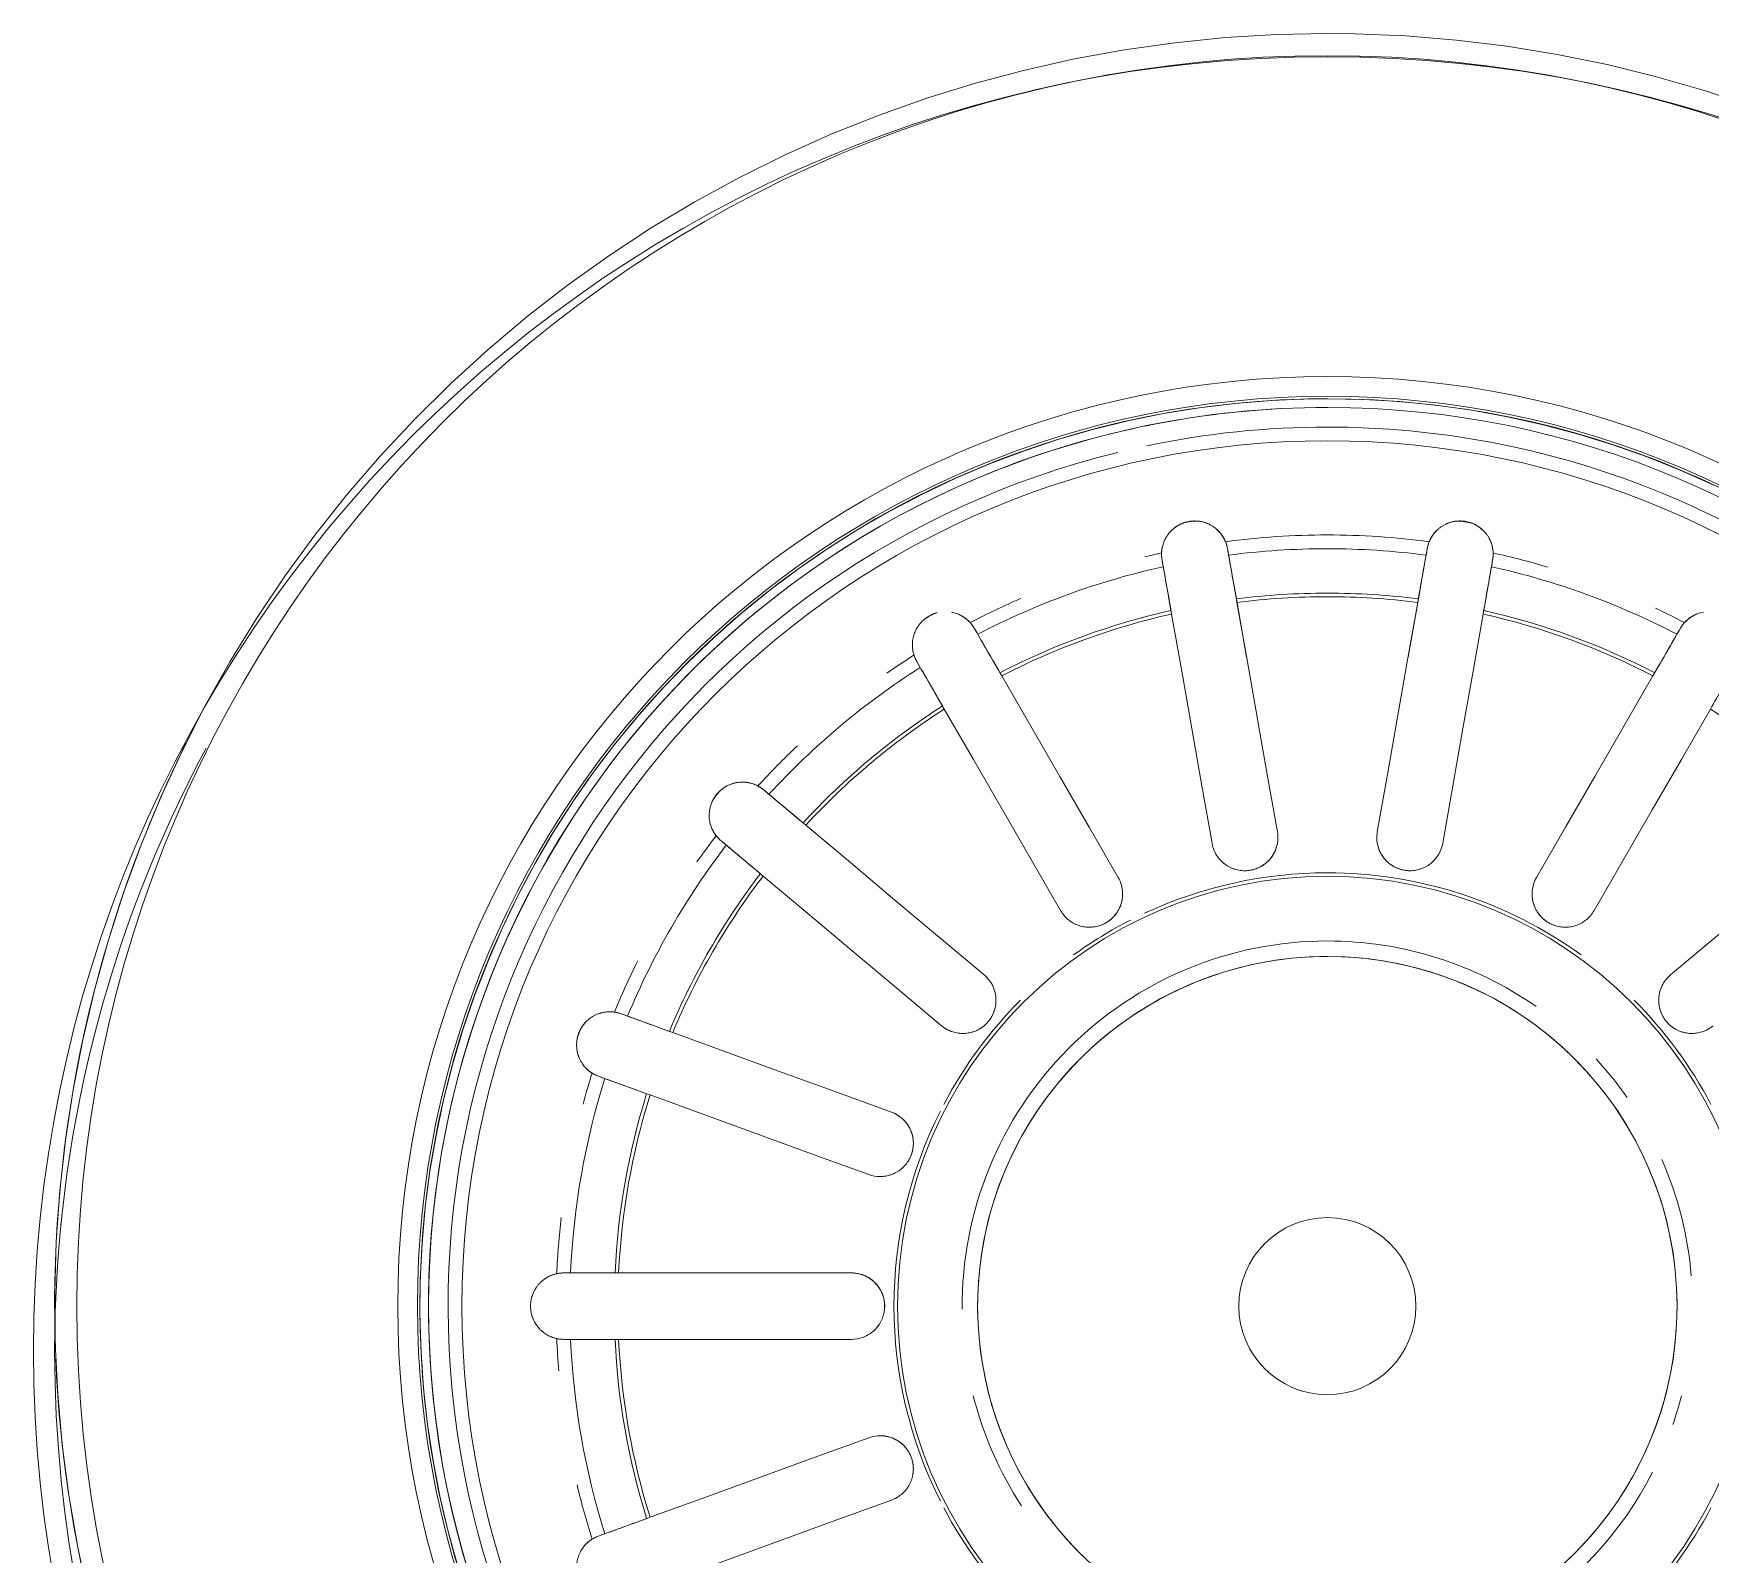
# Model space of a CAD drawing. Header units: millimetres. Extents: x -11245 to 24889, y -43080 to -3800.
# Drawn here: x -6826.1 to -6750.3, y -15458.9 to -15390.2 of the extents above; entities that cross this region are included whole.
import ezdxf

# ---------------------------------------------------------------- set-up
doc = ezdxf.new("R2010")
doc.units = ezdxf.units.MM
doc.layers.add('G-IMPT', color=8, linetype='Continuous', lineweight=9)

msp = doc.modelspace()

# ---------------------------------------------------------------- linework, layer by layer
at = {"layer": 'G-IMPT'}
for p, q in [((-6771.267, -15418.328), (-6771.731, -15415.698)), ((-6763.973, -15418.328), (-6763.509, -15415.698)), ((-6773.287, -15424.148), (-6772.831, -15426.738)), ((-6761.953, -15424.148), (-6762.409, -15426.738)), ((-6789.12, -15446.151), (-6791.75, -15446.151)), ((-6791.75, -15449.151), (-6789.12, -15449.151))]:
    msp.add_line(p, q, dxfattribs=at)
at = {"layer": 'G-IMPT', "flags": 128}
for points in [[(-6767.62, -15390.151), (-6769.919, -15390.197), (-6772.215, -15390.335), (-6774.504, -15390.564), (-6776.781, -15390.885), (-6779.044, -15391.297), (-6781.288, -15391.799), (-6783.511, -15392.39), (-6785.708, -15393.07), (-6787.876, -15393.837), (-6790.012, -15394.69), (-6792.112, -15395.628), (-6794.172, -15396.649), (-6796.191, -15397.751), (-6798.163, -15398.934), (-6800.087, -15400.194), (-6801.959, -15401.53), (-6803.776, -15402.94), (-6805.535, -15404.422), (-6807.233, -15405.973), (-6808.868, -15407.59), (-6810.437, -15409.272), (-6811.938, -15411.015), (-6813.367, -15412.816), (-6814.724, -15414.673), (-6816.005, -15416.583), (-6817.208, -15418.543), (-6818.333, -15420.549), (-6819.376, -15422.599), (-6820.336, -15424.689), (-6821.212, -15426.815), (-6822.003, -15428.975), (-6822.706, -15431.165), (-6823.321, -15433.381), (-6823.847, -15435.62), (-6824.283, -15437.878), (-6824.629, -15440.151), (-6824.883, -15442.437), (-6825.046, -15444.731), (-6825.117, -15447.03), (-6825.096, -15449.33), (-6824.982, -15451.627), (-6824.778, -15453.918), (-6824.481, -15456.198), (-6824.094, -15458.465), (-6823.616, -15460.715)], [(-6748.358, -15393.473), (-6750.54, -15392.746), (-6752.749, -15392.107), (-6754.983, -15391.557), (-6757.236, -15391.096), (-6759.506, -15390.726), (-6761.789, -15390.447), (-6764.081, -15390.26), (-6766.379, -15390.164), (-6767.62, -15390.151)], [(-6806.899, -15459.406), (-6807.337, -15457.826), (-6807.713, -15456.23), (-6808.024, -15454.619), (-6808.27, -15452.998), (-6808.451, -15451.368), (-6808.567, -15449.733), (-6808.618, -15448.093), (-6808.603, -15446.454), (-6808.522, -15444.816), (-6808.376, -15443.182), (-6808.165, -15441.556), (-6807.888, -15439.94), (-6807.548, -15438.335), (-6807.143, -15436.746), (-6806.676, -15435.174), (-6806.146, -15433.623), (-6805.554, -15432.093), (-6804.901, -15430.589), (-6804.189, -15429.112), (-6803.419, -15427.664), (-6802.591, -15426.248), (-6801.707, -15424.867), (-6800.768, -15423.522), (-6799.777, -15422.216), (-6798.734, -15420.95), (-6797.642, -15419.727), (-6796.501, -15418.549), (-6795.314, -15417.418), (-6794.083, -15416.334), (-6792.809, -15415.301), (-6791.496, -15414.32), (-6790.144, -15413.392), (-6788.756, -15412.518), (-6787.334, -15411.701), (-6785.88, -15410.942), (-6784.398, -15410.241), (-6782.888, -15409.6), (-6781.355, -15409.02), (-6779.799, -15408.501), (-6778.223, -15408.046), (-6776.631, -15407.653), (-6775.025, -15407.325), (-6773.406, -15407.061), (-6771.778, -15406.862), (-6770.144, -15406.729), (-6768.505, -15406.66), (-6767.62, -15406.651)], [(-6767.62, -15406.651), (-6765.981, -15406.684), (-6764.344, -15406.782), (-6762.712, -15406.946), (-6761.088, -15407.174), (-6759.475, -15407.468), (-6757.874, -15407.826), (-6756.289, -15408.247), (-6754.723, -15408.732), (-6753.177, -15409.279), (-6751.654, -15409.887), (-6750.157, -15410.556)], [(-6772.134, -15413.414), (-6772.107, -15413.567), (-6772.08, -15413.719)], [(-6763.16, -15413.719), (-6763.133, -15413.567), (-6763.106, -15413.414)], [(-6775.034, -15414.24), (-6775.061, -15414.088), (-6775.088, -15413.935)], [(-6760.152, -15413.935), (-6760.179, -15414.088), (-6760.206, -15414.24)], [(-6769.876, -15426.217), (-6770.333, -15423.627), (-6770.79, -15421.037), (-6771.246, -15418.447), (-6771.703, -15415.857)], [(-6765.364, -15426.217), (-6764.907, -15423.627), (-6764.45, -15421.037), (-6763.994, -15418.447), (-6763.537, -15415.857)], [(-6774.657, -15416.378), (-6774.201, -15418.968), (-6773.744, -15421.558), (-6773.287, -15424.148), (-6772.831, -15426.738)], [(-6760.583, -15416.378), (-6761.039, -15418.968), (-6761.496, -15421.558), (-6761.953, -15424.148), (-6762.409, -15426.738)], [(-6783.571, -15417.023), (-6783.494, -15417.157), (-6783.416, -15417.291)], [(-6751.824, -15417.291), (-6751.746, -15417.157), (-6751.669, -15417.023)], [(-6786.014, -15418.791), (-6786.092, -15418.657), (-6786.169, -15418.523)], [(-6777.071, -15428.281), (-6778.386, -15426.004), (-6779.701, -15423.726), (-6781.016, -15421.449), (-6782.331, -15419.171)], [(-6758.169, -15428.281), (-6756.854, -15426.004), (-6755.539, -15423.726), (-6754.224, -15421.449), (-6752.909, -15419.171)], [(-6784.929, -15420.671), (-6783.614, -15422.949), (-6782.299, -15425.226), (-6780.984, -15427.504), (-6779.669, -15429.781)], [(-6750.311, -15420.671), (-6751.626, -15422.949), (-6752.941, -15425.226), (-6754.256, -15427.504), (-6755.571, -15429.781)], [(-6793.084, -15424.326), (-6792.966, -15424.425), (-6792.847, -15424.524)], [(-6783.126, -15432.682), (-6785.14, -15430.991), (-6787.155, -15429.301), (-6789.17, -15427.61), (-6791.184, -15425.92)], [(-6752.114, -15432.682), (-6750.1, -15430.991), (-6748.085, -15429.301), (-6746.071, -15427.61), (-6744.056, -15425.92)], [(-6794.776, -15426.823), (-6794.894, -15426.723), (-6795.013, -15426.624)], [(-6793.112, -15428.218), (-6791.098, -15429.909), (-6789.083, -15431.599), (-6787.069, -15433.289), (-6785.054, -15434.98)], [(-6778.505, -15459.103), (-6778.954, -15458.659), (-6779.385, -15458.197), (-6779.798, -15457.718), (-6780.191, -15457.223), (-6780.563, -15456.712), (-6780.915, -15456.188), (-6781.246, -15455.649), (-6781.555, -15455.098), (-6781.842, -15454.535), (-6782.106, -15453.96), (-6782.346, -15453.376), (-6782.563, -15452.783), (-6782.757, -15452.181), (-6782.926, -15451.572), (-6783.07, -15450.957), (-6783.19, -15450.336), (-6783.285, -15449.711), (-6783.355, -15449.083), (-6783.4, -15448.453), (-6783.419, -15447.821), (-6783.413, -15447.189), (-6783.382, -15446.558), (-6783.326, -15445.929), (-6783.245, -15445.302), (-6783.138, -15444.679), (-6783.007, -15444.061), (-6782.851, -15443.449), (-6782.671, -15442.843), (-6782.466, -15442.245), (-6782.238, -15441.655), (-6781.987, -15441.076), (-6781.713, -15440.506), (-6781.416, -15439.949), (-6781.097, -15439.403), (-6780.756, -15438.871), (-6780.394, -15438.352), (-6780.012, -15437.849), (-6779.61, -15437.361), (-6779.189, -15436.89), (-6778.75, -15436.436), (-6778.292, -15436), (-6777.818, -15435.582), (-6777.327, -15435.184), (-6776.821, -15434.806), (-6776.3, -15434.448), (-6775.765, -15434.112), (-6775.217, -15433.797), (-6774.657, -15433.504), (-6774.086, -15433.234), (-6773.504, -15432.987), (-6772.913, -15432.764), (-6772.313, -15432.564), (-6771.706, -15432.388), (-6771.093, -15432.237), (-6770.473, -15432.111), (-6769.85, -15432.009), (-6769.222, -15431.932), (-6768.593, -15431.881), (-6767.961, -15431.854), (-6767.62, -15431.851)], [(-6767.62, -15431.851), (-6766.988, -15431.863), (-6766.357, -15431.901), (-6765.729, -15431.964), (-6765.103, -15432.053), (-6764.481, -15432.166), (-6763.864, -15432.304), (-6763.254, -15432.466), (-6762.65, -15432.653), (-6762.054, -15432.864), (-6761.467, -15433.098), (-6760.89, -15433.356), (-6760.324, -15433.636), (-6759.769, -15433.939), (-6759.227, -15434.264), (-6758.699, -15434.61), (-6758.184, -15434.978), (-6757.685, -15435.365), (-6757.202, -15435.772), (-6756.735, -15436.198), (-6756.286, -15436.643), (-6755.855, -15437.105), (-6755.442, -15437.584), (-6755.05, -15438.079), (-6754.677, -15438.589), (-6754.325, -15439.114), (-6753.994, -15439.652), (-6753.685, -15440.204), (-6753.398, -15440.767), (-6753.135, -15441.341), (-6752.894, -15441.926), (-6752.677, -15442.519), (-6752.483, -15443.121), (-6752.314, -15443.73), (-6752.17, -15444.345), (-6752.05, -15444.965), (-6751.955, -15445.59), (-6751.885, -15446.218), (-6751.84, -15446.849), (-6751.821, -15447.48), (-6751.827, -15448.112), (-6751.858, -15448.743), (-6751.914, -15449.373), (-6751.996, -15449.999), (-6752.102, -15450.622), (-6752.233, -15451.241), (-6752.389, -15451.853), (-6752.569, -15452.459), (-6752.774, -15453.057), (-6753.002, -15453.646), (-6753.253, -15454.226), (-6753.528, -15454.795), (-6753.825, -15455.353), (-6754.144, -15455.899), (-6754.484, -15456.431), (-6754.846, -15456.949), (-6755.228, -15457.452), (-6755.63, -15457.94), (-6756.051, -15458.411), (-6756.49, -15458.865), (-6756.948, -15459.302)], [(-6799.526, -15434.442), (-6799.381, -15434.494), (-6799.236, -15434.547)], [(-6787.31, -15438.888), (-6789.782, -15437.988), (-6792.253, -15437.089), (-6794.724, -15436.189), (-6797.195, -15435.29)], [(-6800.262, -15437.366), (-6800.407, -15437.314), (-6800.552, -15437.261)], [(-6798.221, -15438.109), (-6795.75, -15439.008), (-6793.279, -15439.908), (-6790.808, -15440.807), (-6788.336, -15441.707)], [(-6802.12, -15446.151), (-6801.965, -15446.151), (-6801.811, -15446.151)], [(-6789.12, -15446.151), (-6791.75, -15446.151), (-6794.38, -15446.151), (-6797.01, -15446.151), (-6799.639, -15446.151)], [(-6801.811, -15449.151), (-6801.965, -15449.151), (-6802.12, -15449.151)], [(-6799.639, -15449.151), (-6797.01, -15449.151), (-6794.38, -15449.151), (-6791.75, -15449.151), (-6789.12, -15449.151)], [(-6788.336, -15453.595), (-6790.808, -15454.494), (-6793.279, -15455.394), (-6795.75, -15456.293), (-6798.221, -15457.192)], [(-6797.195, -15460.012), (-6794.724, -15459.112), (-6792.253, -15458.213), (-6789.782, -15457.313), (-6787.31, -15456.414)], [(-6800.552, -15458.041), (-6800.407, -15457.988), (-6800.262, -15457.935)]]:
    msp.add_lwpolyline(points, dxfattribs=at)
at = {"layer": 'G-IMPT'}
for centre, radius, start, end in [((-6767.62, -15447.651), 56.5, 90, 270), ((-6767.62, -15447.651), 56.5, 270, 90), ((-6767.62, -15449.651), 58.454, 360, 180), ((-6767.62, -15447.651), 42, 90, 180), ((-6767.62, -15447.651), 42, 270, 90), ((-6767.62, -15447.651), 41.108, 90, 270), ((-6767.62, -15447.651), 41, 90, 180), ((-6767.62, -15447.651), 41, 0, 180), ((-6767.62, -15447.651), 40.608, 90, 270), ((-6767.62, -15447.651), 40.608, 90, 101.71276), ((-6767.62, -15447.651), 41.108, 270, 90), ((-6767.62, -15447.651), 41, 0, 90), ((-6767.62, -15447.651), 40.608, 270, 90), ((-6767.62, -15447.651), 40.608, 270, 90), ((-6767.62, -15447.651), 40.608, 102.41379, 270), ((-6767.62, -15447.651), 39.099, 90, 270), ((-6767.62, -15447.651), 39.72, 90, 101.83886), ((-6767.62, -15447.651), 39.72, 283.77884, 90), ((-6767.62, -15447.651), 39.099, 270, 90), ((-6767.62, -15447.651), 39.72, 103.77885, 270), ((-6767.62, -15447.651), 34.845, 90, 97.58742), ((-6767.62, -15447.651), 34.845, 82.41258, 90), ((-6767.62, -15447.651), 34.845, 102.41258, 103.68853), ((-6767.62, -15447.651), 34.223, 90, 97.48795), ((-6767.62, -15447.651), 34.223, 82.51205, 90), ((-6767.62, -15447.651), 34.845, 73.4062, 77.58742), ((-6767.62, -15447.651), 34.223, 102.51205, 117.48795), ((-6767.62, -15447.651), 34.223, 62.51205, 77.48795), ((-6767.62, -15447.651), 34.845, 113.4062, 117.58742), ((-6767.62, -15447.651), 32.216, 90, 97.33127), ((-6767.62, -15447.651), 32.054, 90, 97.31784), ((-6767.62, -15447.651), 32.216, 82.66873, 90), ((-6767.62, -15447.651), 32.054, 82.68216, 90), ((-6767.62, -15447.651), 34.845, 62.41258, 64.81891), ((-6767.62, -15447.651), 32.216, 102.66873, 117.33127), ((-6767.62, -15447.651), 32.054, 102.68216, 117.31784), ((-6767.62, -15447.651), 32.054, 62.68216, 77.31784), ((-6767.62, -15447.651), 32.216, 62.66873, 77.33127), ((-6767.62, -15447.651), 34.845, 122.41258, 124.81891), ((-6767.62, -15447.651), 34.223, 122.51205, 137.48795), ((-6767.62, -15447.651), 32.216, 122.66873, 137.33127), ((-6767.62, -15447.651), 32.054, 122.68216, 137.31784), ((-6767.62, -15447.651), 32.054, 42.68216, 57.31784), ((-6767.62, -15447.651), 57.5, 153.74859, 157.99427), ((-6767.62, -15447.651), 57.5, 270, 26.25141), ((-6767.62, -15449.651), 57.5, 151.756, 180), ((-6767.62, -15447.651), 34.845, 133.4062, 137.58742), ((-6767.62, -15447.651), 34.845, 142.41258, 144.81891), ((-6767.62, -15447.651), 57.5, 158.82353, 270), ((-6767.62, -15447.651), 34.223, 142.51205, 157.48795), ((-6767.62, -15447.651), 32.216, 142.66873, 157.33127), ((-6767.62, -15447.651), 32.054, 142.68216, 157.31784), ((-6767.62, -15447.651), 19.418, 90, 270), ((-6767.62, -15447.651), 19.579, 90, 114.94132), ((-6767.62, -15447.651), 19.579, 54.16411, 90), ((-6767.62, -15447.651), 19.418, 270, 90), ((-6767.62, -15447.651), 19.579, 117, 125.83589), ((-6767.62, -15447.651), 16.5, 90, 180.4586), ((-6767.62, -15447.651), 16.5, 55.12955, 90), ((-6767.62, -15447.651), 34.845, 153.4062, 157.58742), ((-6767.62, -15447.651), 15.8, 0, 180), ((-6767.62, -15447.651), 19.579, 135.08319, 152.25102), ((-6767.62, -15447.651), 19.579, 27.74898, 44.91681), ((-6767.62, -15447.651), 16.5, 34.86602, 42.63158), ((-6767.62, -15447.651), 34.223, 162.51205, 177.48795), ((-6767.62, -15447.651), 34.845, 162.41258, 164.81891), ((-6767.62, -15447.651), 32.216, 162.66873, 177.33127), ((-6767.62, -15447.651), 32.054, 162.68216, 177.31784), ((-6767.62, -15447.651), 19.579, 153.24426, 206.75574), ((-6767.62, -15447.651), 16.5, 4.73684, 23.68421), ((-6767.62, -15447.651), 34.845, 173.4062, 177.58742), ((-6767.62, -15447.651), 4, 0, 180), ((-6767.62, -15447.651), 42, 180, 270), ((-6767.62, -15447.651), 41, 180, 270), ((-6767.62, -15447.651), 41, 180, 0), ((-6767.62, -15447.651), 15.8, 180, 0), ((-6767.62, -15447.651), 4, 180, 0), ((-6767.62, -15447.651), 41, 270, 0), ((-6767.62, -15447.651), 34.845, 182.41258, 184.81891), ((-6767.62, -15447.651), 34.223, 182.51205, 197.48795), ((-6767.62, -15447.651), 32.216, 182.66873, 197.33127), ((-6767.62, -15447.651), 32.054, 182.68216, 197.31784), ((-6767.62, -15449.651), 58.454, 180, 360), ((-6767.62, -15449.651), 57.5, 180, 0), ((-6767.62, -15447.651), 16.5, 194.21053, 213.15789), ((-6767.62, -15447.651), 16.5, 341.06505, 345.78947), ((-6767.62, -15447.651), 16.5, 270, 332.96386), ((-6767.62, -15447.651), 34.845, 193.4062, 197.58742), ((-6767.62, -15447.651), 19.579, 207.74898, 224.91681), ((-6767.62, -15447.651), 19.579, 315.08319, 332.25102)]:
    msp.add_arc(centre, radius, start, end, dxfattribs=at)
for points, knots in [([(-6775.088, -15413.935), (-6775.099, -15413.873), (-6775.114, -15413.744), (-6775.11, -15413.575), (-6775.094, -15413.439), (-6775.074, -15413.338), (-6775.047, -15413.236), (-6775.01, -15413.13), (-6774.965, -15413.025), (-6774.91, -15412.923), (-6774.839, -15412.81), (-6774.756, -15412.702), (-6774.655, -15412.596), (-6774.55, -15412.501), (-6774.415, -15412.405), (-6774.264, -15412.32), (-6774.081, -15412.245), (-6773.871, -15412.192), (-6773.656, -15412.171), (-6773.459, -15412.179), (-6773.287, -15412.207), (-6773.129, -15412.252), (-6772.986, -15412.309), (-6772.857, -15412.376), (-6772.744, -15412.449), (-6772.647, -15412.524), (-6772.561, -15412.602), (-6772.482, -15412.685), (-6772.412, -15412.771), (-6772.351, -15412.858), (-6772.298, -15412.946), (-6772.236, -15413.068), (-6772.175, -15413.225), (-6772.145, -15413.352), (-6772.134, -15413.414)], [-1, -1, -1, -1, -0.944444, -0.888889, -0.861111, -0.833333, -0.805556, -0.777778, -0.75, -0.722222, -0.694444, -0.659722, -0.638889, -0.611111, -0.583333, -0.555556, -0.527778, -0.5, -0.472222, -0.444444, -0.416667, -0.388889, -0.361111, -0.333333, -0.305556, -0.277778, -0.25, -0.222222, -0.194444, -0.166667, -0.138889, -0.111111, -0.055556, 0, 0, 0, 0]), ([(-6763.106, -15413.414), (-6763.085, -15413.285), (-6763.024, -15413.098), (-6762.909, -15412.886), (-6762.829, -15412.769), (-6762.758, -15412.685), (-6762.679, -15412.602), (-6762.594, -15412.52), (-6762.496, -15412.443), (-6762.383, -15412.376), (-6762.252, -15412.311), (-6762.107, -15412.249), (-6761.947, -15412.2), (-6761.779, -15412.177), (-6761.586, -15412.184), (-6761.37, -15412.212), (-6761.157, -15412.26), (-6760.974, -15412.32), (-6760.825, -15412.399), (-6760.692, -15412.499), (-6760.586, -15412.598), (-6760.484, -15412.705), (-6760.398, -15412.805), (-6760.328, -15412.92), (-6760.276, -15413.026), (-6760.23, -15413.131), (-6760.192, -15413.234), (-6760.157, -15413.372), (-6760.121, -15413.61), (-6760.128, -15413.807), (-6760.152, -15413.935)], [0, 0, 0, 0, 0.111111, 0.166667, 0.194444, 0.222222, 0.25, 0.277778, 0.305556, 0.333333, 0.361111, 0.388889, 0.416667, 0.444444, 0.472222, 0.5, 0.527778, 0.555556, 0.583333, 0.611111, 0.638889, 0.659722, 0.694444, 0.722222, 0.75, 0.777778, 0.805556, 0.833333, 0.888889, 1, 1, 1, 1]), ([(-6772.221, -15413.111), (-6772.241, -15413.06), (-6772.287, -15412.959), (-6772.364, -15412.838), (-6772.435, -15412.743), (-6772.493, -15412.673), (-6772.557, -15412.604), (-6772.605, -15412.561), (-6772.63, -15412.54)], [0, 0, 0, 0, 0.0555556, 0.1111111, 0.1388889, 0.1666667, 0.1944444, 0.2222222, 0.2222222, 0.2222222, 0.2222222]), ([(-6763.019, -15413.111), (-6762.999, -15413.061), (-6762.952, -15412.962), (-6762.876, -15412.838), (-6762.806, -15412.743), (-6762.748, -15412.674), (-6762.683, -15412.606), (-6762.635, -15412.562), (-6762.61, -15412.54)], [0, 0, 0, 0, 0.0555556, 0.1111111, 0.1388889, 0.1666667, 0.1944444, 0.2222222, 0.2222222, 0.2222222, 0.2222222]), ([(-6760.319, -15412.944), (-6760.303, -15412.973), (-6760.273, -15413.031), (-6760.236, -15413.116), (-6760.205, -15413.201), (-6760.171, -15413.315), (-6760.142, -15413.457), (-6760.132, -15413.567), (-6760.13, -15413.62)], [0.7777778, 0.7777778, 0.7777778, 0.7777778, 0.8055556, 0.8333333, 0.8611111, 0.8888889, 0.9444444, 1, 1, 1, 1]), ([(-6771.703, -15415.857), (-6771.767, -15415.492), (-6771.92, -15414.626), (-6772.034, -15413.98), (-6772.08, -15413.719)], [0, 0, 0, 0, 0.4, 1, 1, 1, 1]), ([(-6763.16, -15413.719), (-6763.191, -15413.893), (-6763.291, -15414.464), (-6763.44, -15415.308), (-6763.537, -15415.857)], [0, 0, 0, 0, 0.4, 1, 1, 1, 1]), ([(-6775.034, -15414.24), (-6775.004, -15414.414), (-6774.903, -15414.985), (-6774.754, -15415.829), (-6774.657, -15416.378)], [0, 0, 0, 0, 0.4, 1, 1, 1, 1]), ([(-6760.583, -15416.378), (-6760.518, -15416.012), (-6760.366, -15415.147), (-6760.252, -15414.501), (-6760.206, -15414.24)], [0, 0, 0, 0, 0.4, 1, 1, 1, 1]), ([(-6786.169, -15418.523), (-6786.201, -15418.468), (-6786.259, -15418.351), (-6786.313, -15418.192), (-6786.344, -15418.059), (-6786.36, -15417.957), (-6786.369, -15417.851), (-6786.371, -15417.74), (-6786.364, -15417.626), (-6786.349, -15417.511), (-6786.32, -15417.381), (-6786.279, -15417.251), (-6786.221, -15417.116), (-6786.154, -15416.991), (-6786.06, -15416.855), (-6785.947, -15416.723), (-6785.801, -15416.59), (-6785.622, -15416.469), (-6785.426, -15416.375), (-6785.301, -15416.335), (-6785.241, -15416.32)], [-1, -1, -1, -1, -0.9444444, -0.8888889, -0.8611111, -0.8333333, -0.8055556, -0.7777778, -0.75, -0.7222222, -0.6944444, -0.6597222, -0.6388889, -0.6111111, -0.5833333, -0.5555556, -0.5277778, -0.5, -0.4722222, -0.4444444, -0.4444444, -0.4444444, -0.4444444]), ([(-6784.608, -15416.296), (-6784.562, -15416.304), (-6784.475, -15416.324), (-6784.358, -15416.361), (-6784.25, -15416.405), (-6784.148, -15416.456), (-6784.053, -15416.514), (-6783.966, -15416.575), (-6783.886, -15416.639), (-6783.786, -15416.732), (-6783.675, -15416.86), (-6783.603, -15416.968), (-6783.571, -15417.023)], [-0.3333333, -0.3333333, -0.3333333, -0.3333333, -0.3055556, -0.2777778, -0.25, -0.2222222, -0.1944444, -0.1666667, -0.1388889, -0.1111111, -0.0555556, 0, 0, 0, 0]), ([(-6783.757, -15416.768), (-6783.793, -15416.726), (-6783.871, -15416.647), (-6783.985, -15416.56), (-6784.084, -15416.495), (-6784.162, -15416.449), (-6784.246, -15416.406), (-6784.306, -15416.382), (-6784.337, -15416.371)], [0, 0, 0, 0, 0.0555556, 0.1111111, 0.1388889, 0.1666667, 0.1944444, 0.2222222, 0.2222222, 0.2222222, 0.2222222]), ([(-6751.669, -15417.023), (-6751.605, -15416.909), (-6751.484, -15416.753), (-6751.303, -15416.594), (-6751.187, -15416.512), (-6751.092, -15416.457), (-6750.99, -15416.406), (-6750.881, -15416.358), (-6750.764, -15416.319), (-6750.677, -15416.303), (-6750.632, -15416.296)], [0, 0, 0, 0, 0.1111111, 0.1666667, 0.1944444, 0.2222222, 0.25, 0.2777778, 0.3055556, 0.3333333, 0.3333333, 0.3333333, 0.3333333]), ([(-6751.483, -15416.768), (-6751.447, -15416.728), (-6751.369, -15416.65), (-6751.256, -15416.56), (-6751.157, -15416.495), (-6751.079, -15416.45), (-6750.995, -15416.408), (-6750.935, -15416.383), (-6750.904, -15416.371)], [0, 0, 0, 0, 0.0555556, 0.1111111, 0.1388889, 0.1666667, 0.1944444, 0.2222222, 0.2222222, 0.2222222, 0.2222222]), ([(-6782.331, -15419.171), (-6782.516, -15418.849), (-6782.956, -15418.089), (-6783.284, -15417.52), (-6783.416, -15417.291)], [0, 0, 0, 0, 0.4, 1, 1, 1, 1]), ([(-6751.824, -15417.291), (-6751.912, -15417.444), (-6752.202, -15417.946), (-6752.63, -15418.688), (-6752.909, -15419.171)], [0, 0, 0, 0, 0.4, 1, 1, 1, 1]), ([(-6786.014, -15418.791), (-6785.926, -15418.944), (-6785.636, -15419.446), (-6785.208, -15420.188), (-6784.929, -15420.671)], [0, 0, 0, 0, 0.4, 1, 1, 1, 1]), ([(-6750.311, -15420.671), (-6750.126, -15420.349), (-6749.686, -15419.589), (-6749.358, -15419.02), (-6749.226, -15418.791)], [0, 0, 0, 0, 0.4, 1, 1, 1, 1]), ([(-6795.013, -15426.624), (-6795.062, -15426.583), (-6795.156, -15426.493), (-6795.261, -15426.362), (-6795.336, -15426.247), (-6795.386, -15426.157), (-6795.431, -15426.061), (-6795.471, -15425.957), (-6795.503, -15425.847), (-6795.528, -15425.734), (-6795.545, -15425.602), (-6795.551, -15425.465), (-6795.542, -15425.319), (-6795.522, -15425.179), (-6795.481, -15425.019), (-6795.419, -15424.856), (-6795.328, -15424.682), (-6795.201, -15424.506), (-6795.05, -15424.351), (-6794.894, -15424.231), (-6794.744, -15424.142), (-6794.594, -15424.074), (-6794.448, -15424.026), (-6794.306, -15423.995), (-6794.173, -15423.978), (-6794.05, -15423.973), (-6793.934, -15423.978), (-6793.821, -15423.991), (-6793.711, -15424.012), (-6793.609, -15424.039), (-6793.511, -15424.073), (-6793.386, -15424.126), (-6793.238, -15424.207), (-6793.133, -15424.285), (-6793.084, -15424.326)], [-1, -1, -1, -1, -0.944444, -0.888889, -0.861111, -0.833333, -0.805556, -0.777778, -0.75, -0.722222, -0.694444, -0.659722, -0.638889, -0.611111, -0.583333, -0.555556, -0.527778, -0.5, -0.472222, -0.444444, -0.416667, -0.388889, -0.361111, -0.333333, -0.305556, -0.277778, -0.25, -0.222222, -0.194444, -0.166667, -0.138889, -0.111111, -0.055556, 0, 0, 0, 0]), ([(-6793.346, -15424.149), (-6793.394, -15424.123), (-6793.495, -15424.075), (-6793.631, -15424.032), (-6793.747, -15424.005), (-6793.836, -15423.988), (-6793.929, -15423.977), (-6793.994, -15423.975), (-6794.027, -15423.975)], [0, 0, 0, 0, 0.0555556, 0.1111111, 0.1388889, 0.1666667, 0.1944444, 0.2222222, 0.2222222, 0.2222222, 0.2222222]), ([(-6791.184, -15425.92), (-6791.469, -15425.681), (-6792.142, -15425.117), (-6792.644, -15424.695), (-6792.847, -15424.524)], [0, 0, 0, 0, 0.4, 1, 1, 1, 1]), ([(-6795.522, -15425.757), (-6795.516, -15425.789), (-6795.503, -15425.853), (-6795.475, -15425.942), (-6795.444, -15426.028), (-6795.397, -15426.136), (-6795.33, -15426.263), (-6795.266, -15426.354), (-6795.232, -15426.396)], [0.7777778, 0.7777778, 0.7777778, 0.7777778, 0.8055556, 0.8333333, 0.8611111, 0.8888889, 0.9444444, 1, 1, 1, 1]), ([(-6772.831, -15426.738), (-6772.801, -15426.907), (-6772.712, -15427.154), (-6772.514, -15427.439), (-6772.331, -15427.625), (-6772.117, -15427.778), (-6771.799, -15427.929), (-6771.358, -15428.009), (-6770.826, -15427.916), (-6770.4, -15427.666), (-6770.149, -15427.388), (-6770.015, -15427.163), (-6769.937, -15426.984), (-6769.883, -15426.796), (-6769.845, -15426.539), (-6769.854, -15426.344), (-6769.876, -15426.217)], [0, 0, 0, 0, 0.111111, 0.166667, 0.222222, 0.277778, 0.333333, 0.444444, 0.555556, 0.666667, 0.75, 0.791667, 0.833333, 0.875, 0.916667, 1, 1, 1, 1]), ([(-6772.831, -15426.738), (-6772.8, -15426.914), (-6772.683, -15427.233), (-6772.402, -15427.576), (-6772.115, -15427.777), (-6771.879, -15427.891), (-6771.622, -15427.96), (-6771.389, -15427.983), (-6771.193, -15427.971), (-6771.026, -15427.943), (-6770.866, -15427.899), (-6770.716, -15427.838), (-6770.568, -15427.757), (-6770.43, -15427.663), (-6770.309, -15427.558), (-6770.196, -15427.435), (-6770.097, -15427.301), (-6769.989, -15427.118), (-6769.931, -15426.962), (-6769.903, -15426.857)], [0, 0, 0, 0, 0.1111111, 0.2222222, 0.2777778, 0.3333333, 0.3888889, 0.4444444, 0.4791667, 0.5138889, 0.5486111, 0.5833333, 0.6180556, 0.6527778, 0.6875, 0.7222222, 0.7569444, 0.7916667, 0.8611111, 0.8611111, 0.8611111, 0.8611111]), ([(-6762.409, -15426.738), (-6762.441, -15426.914), (-6762.558, -15427.233), (-6762.838, -15427.576), (-6763.125, -15427.777), (-6763.361, -15427.891), (-6763.618, -15427.96), (-6763.851, -15427.983), (-6764.047, -15427.971), (-6764.214, -15427.943), (-6764.374, -15427.899), (-6764.524, -15427.838), (-6764.673, -15427.757), (-6764.81, -15427.663), (-6764.932, -15427.558), (-6765.044, -15427.435), (-6765.143, -15427.301), (-6765.251, -15427.118), (-6765.388, -15426.753), (-6765.402, -15426.437), (-6765.364, -15426.217)], [0, 0, 0, 0, 0.111111, 0.222222, 0.277778, 0.333333, 0.388889, 0.444444, 0.479167, 0.513889, 0.548611, 0.583333, 0.618056, 0.652778, 0.6875, 0.722222, 0.756944, 0.791667, 0.861111, 1, 1, 1, 1]), ([(-6762.409, -15426.738), (-6762.439, -15426.907), (-6762.528, -15427.154), (-6762.726, -15427.439), (-6762.909, -15427.625), (-6763.123, -15427.778), (-6763.441, -15427.929), (-6763.882, -15428.009), (-6764.414, -15427.916), (-6764.84, -15427.666), (-6765.091, -15427.388), (-6765.225, -15427.163), (-6765.303, -15426.984), (-6765.339, -15426.859), (-6765.353, -15426.795)], [0, 0, 0, 0, 0.1111111, 0.1666667, 0.2222222, 0.2777778, 0.3333333, 0.4444444, 0.5555556, 0.6666667, 0.75, 0.7916667, 0.8333333, 0.875, 0.875, 0.875, 0.875]), ([(-6794.776, -15426.823), (-6794.641, -15426.936), (-6794.196, -15427.309), (-6793.54, -15427.86), (-6793.112, -15428.218)], [0, 0, 0, 0, 0.4, 1, 1, 1, 1]), ([(-6779.669, -15429.781), (-6779.583, -15429.93), (-6779.415, -15430.132), (-6779.132, -15430.332), (-6778.896, -15430.444), (-6778.643, -15430.514), (-6778.292, -15430.547), (-6777.85, -15430.472), (-6777.383, -15430.202), (-6777.067, -15429.822), (-6776.927, -15429.475), (-6776.877, -15429.218), (-6776.866, -15429.023), (-6776.88, -15428.828), (-6776.931, -15428.573), (-6777.007, -15428.393), (-6777.071, -15428.281)], [0, 0, 0, 0, 0.111111, 0.166667, 0.222222, 0.277778, 0.333333, 0.444444, 0.555556, 0.666667, 0.75, 0.791667, 0.833333, 0.875, 0.916667, 1, 1, 1, 1]), ([(-6755.571, -15429.781), (-6755.661, -15429.936), (-6755.88, -15430.196), (-6756.26, -15430.422), (-6756.599, -15430.513), (-6756.86, -15430.54), (-6757.125, -15430.516), (-6757.351, -15430.458), (-6757.532, -15430.38), (-6757.679, -15430.297), (-6757.815, -15430.201), (-6757.935, -15430.092), (-6758.046, -15429.965), (-6758.143, -15429.829), (-6758.222, -15429.689), (-6758.285, -15429.535), (-6758.332, -15429.376), (-6758.371, -15429.166), (-6758.375, -15428.777), (-6758.281, -15428.475), (-6758.169, -15428.281)], [0, 0, 0, 0, 0.111111, 0.222222, 0.277778, 0.333333, 0.388889, 0.444444, 0.479167, 0.513889, 0.548611, 0.583333, 0.618056, 0.652778, 0.6875, 0.722222, 0.756944, 0.791667, 0.861111, 1, 1, 1, 1]), ([(-6778.892, -15430.437), (-6778.811, -15430.468), (-6778.642, -15430.513), (-6778.38, -15430.54), (-6778.115, -15430.516), (-6777.889, -15430.458), (-6777.709, -15430.38), (-6777.561, -15430.297), (-6777.425, -15430.201), (-6777.305, -15430.092), (-6777.194, -15429.965), (-6777.097, -15429.829), (-6777.019, -15429.689), (-6776.955, -15429.535), (-6776.908, -15429.376), (-6776.869, -15429.166), (-6776.867, -15429), (-6776.877, -15428.892)], [0.2222222, 0.2222222, 0.2222222, 0.2222222, 0.2777778, 0.3333333, 0.3888889, 0.4444444, 0.4791667, 0.5138889, 0.5486111, 0.5833333, 0.6180556, 0.6527778, 0.6875, 0.7222222, 0.7569444, 0.7916667, 0.8611111, 0.8611111, 0.8611111, 0.8611111]), ([(-6756.347, -15430.437), (-6756.429, -15430.467), (-6756.598, -15430.514), (-6756.948, -15430.547), (-6757.39, -15430.472), (-6757.857, -15430.202), (-6758.173, -15429.822), (-6758.313, -15429.475), (-6758.363, -15429.218), (-6758.374, -15429.023), (-6758.365, -15428.893), (-6758.356, -15428.828)], [0.2222222, 0.2222222, 0.2222222, 0.2222222, 0.2777778, 0.3333333, 0.4444444, 0.5555556, 0.6666667, 0.75, 0.7916667, 0.8333333, 0.875, 0.875, 0.875, 0.875]), ([(-6785.054, -15434.98), (-6784.922, -15435.09), (-6784.695, -15435.222), (-6784.361, -15435.314), (-6784.101, -15435.338), (-6783.839, -15435.317), (-6783.498, -15435.229), (-6783.109, -15435.007), (-6782.762, -15434.594), (-6782.595, -15434.128), (-6782.582, -15433.754), (-6782.624, -15433.496), (-6782.679, -15433.308), (-6782.759, -15433.13), (-6782.895, -15432.908), (-6783.027, -15432.765), (-6783.126, -15432.682)], [0, 0, 0, 0, 0.111111, 0.166667, 0.222222, 0.277778, 0.333333, 0.444444, 0.555556, 0.666667, 0.75, 0.791667, 0.833333, 0.875, 0.916667, 1, 1, 1, 1]), ([(-6750.186, -15434.98), (-6750.323, -15435.095), (-6750.618, -15435.264), (-6751.053, -15435.346), (-6751.402, -15435.316), (-6751.657, -15435.252), (-6751.897, -15435.139), (-6752.09, -15435.007), (-6752.233, -15434.872), (-6752.343, -15434.743), (-6752.438, -15434.607), (-6752.513, -15434.463), (-6752.575, -15434.306), (-6752.62, -15434.145), (-6752.645, -15433.987), (-6752.652, -15433.82), (-6752.642, -15433.655), (-6752.607, -15433.444), (-6752.477, -15433.077), (-6752.286, -15432.826), (-6752.114, -15432.682)], [0, 0, 0, 0, 0.111111, 0.222222, 0.277778, 0.333333, 0.388889, 0.444444, 0.479167, 0.513889, 0.548611, 0.583333, 0.618056, 0.652778, 0.6875, 0.722222, 0.756944, 0.791667, 0.861111, 1, 1, 1, 1]), ([(-6800.552, -15437.261), (-6800.612, -15437.239), (-6800.731, -15437.187), (-6800.876, -15437.1), (-6800.985, -15437.017), (-6801.063, -15436.95), (-6801.138, -15436.875), (-6801.211, -15436.79), (-6801.279, -15436.699), (-6801.341, -15436.6), (-6801.403, -15436.483), (-6801.454, -15436.356), (-6801.496, -15436.216), (-6801.525, -15436.077), (-6801.541, -15435.913), (-6801.539, -15435.739), (-6801.513, -15435.543), (-6801.454, -15435.335), (-6801.364, -15435.138), (-6801.259, -15434.971), (-6801.149, -15434.837), (-6801.031, -15434.722), (-6800.91, -15434.627), (-6800.788, -15434.548), (-6800.668, -15434.487), (-6800.554, -15434.441), (-6800.444, -15434.405), (-6800.333, -15434.379), (-6800.223, -15434.361), (-6800.117, -15434.352), (-6800.014, -15434.35), (-6799.878, -15434.357), (-6799.711, -15434.383), (-6799.586, -15434.42), (-6799.526, -15434.442)], [-1, -1, -1, -1, -0.944444, -0.888889, -0.861111, -0.833333, -0.805556, -0.777778, -0.75, -0.722222, -0.694444, -0.659722, -0.638889, -0.611111, -0.583333, -0.555556, -0.527778, -0.5, -0.472222, -0.444444, -0.416667, -0.388889, -0.361111, -0.333333, -0.305556, -0.277778, -0.25, -0.222222, -0.194444, -0.166667, -0.138889, -0.111111, -0.055556, 0, 0, 0, 0]), ([(-6799.833, -15434.365), (-6799.887, -15434.357), (-6799.998, -15434.347), (-6800.141, -15434.353), (-6800.259, -15434.366), (-6800.348, -15434.382), (-6800.439, -15434.403), (-6800.501, -15434.423), (-6800.532, -15434.434)], [0, 0, 0, 0, 0.0555556, 0.1111111, 0.1388889, 0.1666667, 0.1944444, 0.2222222, 0.2222222, 0.2222222, 0.2222222]), ([(-6785.054, -15434.98), (-6784.917, -15435.095), (-6784.622, -15435.264), (-6784.187, -15435.346), (-6783.838, -15435.316), (-6783.583, -15435.252), (-6783.343, -15435.139), (-6783.15, -15435.007), (-6783.007, -15434.872), (-6782.897, -15434.743), (-6782.802, -15434.607), (-6782.727, -15434.463), (-6782.665, -15434.306), (-6782.62, -15434.145), (-6782.595, -15433.987), (-6782.588, -15433.82), (-6782.595, -15433.71), (-6782.601, -15433.656)], [0, 0, 0, 0, 0.1111111, 0.2222222, 0.2777778, 0.3333333, 0.3888889, 0.4444444, 0.4791667, 0.5138889, 0.5486111, 0.5833333, 0.6180556, 0.6527778, 0.6875, 0.7222222, 0.7569444, 0.7569444, 0.7569444, 0.7569444]), ([(-6750.186, -15434.98), (-6750.318, -15435.09), (-6750.545, -15435.222), (-6750.879, -15435.314), (-6751.139, -15435.338), (-6751.401, -15435.317), (-6751.742, -15435.229), (-6752.131, -15435.007), (-6752.478, -15434.594), (-6752.645, -15434.128), (-6752.656, -15433.82), (-6752.643, -15433.69)], [0, 0, 0, 0, 0.1111111, 0.1666667, 0.2222222, 0.2777778, 0.3333333, 0.4444444, 0.5555556, 0.6666667, 0.75, 0.75, 0.75, 0.75]), ([(-6797.195, -15435.29), (-6797.544, -15435.163), (-6798.37, -15434.862), (-6798.987, -15434.638), (-6799.236, -15434.547)], [0, 0, 0, 0, 0.4, 1, 1, 1, 1]), ([(-6798.221, -15438.109), (-6798.746, -15437.918), (-6799.551, -15437.625), (-6800.096, -15437.427), (-6800.262, -15437.366)], [-1, -1, -1, -1, -0.4, 0, 0, 0, 0]), ([(-6788.336, -15441.707), (-6788.175, -15441.766), (-6787.916, -15441.812), (-6787.571, -15441.783), (-6787.318, -15441.718), (-6787.079, -15441.608), (-6786.789, -15441.409), (-6786.499, -15441.067), (-6786.314, -15440.56), (-6786.317, -15440.066), (-6786.433, -15439.709), (-6786.56, -15439.481), (-6786.677, -15439.324), (-6786.812, -15439.184), (-6787.016, -15439.022), (-6787.189, -15438.932), (-6787.31, -15438.888)], [0, 0, 0, 0, 0.111111, 0.166667, 0.222222, 0.277778, 0.333333, 0.444444, 0.555556, 0.666667, 0.75, 0.791667, 0.833333, 0.875, 0.916667, 1, 1, 1, 1]), ([(-6787.83, -15441.797), (-6787.659, -15441.798), (-6787.396, -15441.755), (-6787.079, -15441.607), (-6786.861, -15441.459), (-6786.674, -15441.271), (-6786.538, -15441.081), (-6786.45, -15440.905), (-6786.39, -15440.747), (-6786.348, -15440.586), (-6786.326, -15440.425), (-6786.322, -15440.257), (-6786.335, -15440.09), (-6786.365, -15439.932), (-6786.416, -15439.774), (-6786.482, -15439.621), (-6786.587, -15439.436), (-6786.834, -15439.135), (-6787.1, -15438.965), (-6787.31, -15438.888)], [0.1111111, 0.1111111, 0.1111111, 0.1111111, 0.2222222, 0.2777778, 0.3333333, 0.3888889, 0.4444444, 0.4791667, 0.5138889, 0.5486111, 0.5833333, 0.6180556, 0.6527778, 0.6875, 0.7222222, 0.7569444, 0.7916667, 0.8611111, 1, 1, 1, 1]), ([(-6802.12, -15449.151), (-6802.184, -15449.151), (-6802.313, -15449.143), (-6802.479, -15449.11), (-6802.609, -15449.07), (-6802.706, -15449.033), (-6802.802, -15448.988), (-6802.899, -15448.934), (-6802.995, -15448.871), (-6803.087, -15448.8), (-6803.185, -15448.711), (-6803.277, -15448.609), (-6803.364, -15448.492), (-6803.439, -15448.372), (-6803.51, -15448.223), (-6803.568, -15448.058), (-6803.61, -15447.865), (-6803.625, -15447.649), (-6803.609, -15447.433), (-6803.567, -15447.241), (-6803.509, -15447.077), (-6803.438, -15446.929), (-6803.357, -15446.798), (-6803.269, -15446.683), (-6803.177, -15446.584), (-6803.086, -15446.501), (-6802.995, -15446.43), (-6802.899, -15446.367), (-6802.802, -15446.313), (-6802.706, -15446.269), (-6802.609, -15446.232), (-6802.479, -15446.192), (-6802.313, -15446.159), (-6802.184, -15446.151), (-6802.12, -15446.151)], [-1, -1, -1, -1, -0.944444, -0.888889, -0.861111, -0.833333, -0.805556, -0.777778, -0.75, -0.722222, -0.694444, -0.659722, -0.638889, -0.611111, -0.583333, -0.555556, -0.527778, -0.5, -0.472222, -0.444444, -0.416667, -0.388889, -0.361111, -0.333333, -0.305556, -0.277778, -0.25, -0.222222, -0.194444, -0.166667, -0.138889, -0.111111, -0.055556, 0, 0, 0, 0]), ([(-6802.434, -15446.184), (-6802.488, -15446.195), (-6802.595, -15446.223), (-6802.728, -15446.277), (-6802.834, -15446.331), (-6802.913, -15446.375), (-6802.991, -15446.427), (-6803.042, -15446.467), (-6803.068, -15446.488)], [0, 0, 0, 0, 0.0555556, 0.1111111, 0.1388889, 0.1666667, 0.1944444, 0.2222222, 0.2222222, 0.2222222, 0.2222222]), ([(-6801.811, -15446.151), (-6801.546, -15446.151), (-6800.889, -15446.151), (-6800.011, -15446.151), (-6799.639, -15446.151)], [-1, -1, -1, -1, -0.4, 0, 0, 0, 0]), ([(-6789.12, -15449.151), (-6788.941, -15449.151), (-6788.607, -15449.091), (-6788.22, -15448.874), (-6787.973, -15448.627), (-6787.819, -15448.414), (-6787.707, -15448.172), (-6787.644, -15447.947), (-6787.621, -15447.752), (-6787.619, -15447.583), (-6787.635, -15447.417), (-6787.669, -15447.259), (-6787.723, -15447.099), (-6787.792, -15446.947), (-6787.875, -15446.809), (-6787.976, -15446.677), (-6788.09, -15446.557), (-6788.252, -15446.418), (-6788.588, -15446.221), (-6788.896, -15446.151), (-6789.12, -15446.151)], [0, 0, 0, 0, 0.111111, 0.222222, 0.277778, 0.333333, 0.388889, 0.444444, 0.479167, 0.513889, 0.548611, 0.583333, 0.618056, 0.652778, 0.6875, 0.722222, 0.756944, 0.791667, 0.861111, 1, 1, 1, 1]), ([(-6789.12, -15449.151), (-6788.948, -15449.151), (-6788.689, -15449.106), (-6788.374, -15448.961), (-6788.159, -15448.813), (-6787.972, -15448.628), (-6787.768, -15448.341), (-6787.612, -15447.921), (-6787.612, -15447.381), (-6787.784, -15446.918), (-6788.014, -15446.623), (-6788.212, -15446.451), (-6788.375, -15446.344), (-6788.551, -15446.258), (-6788.797, -15446.176), (-6788.991, -15446.151), (-6789.12, -15446.151)], [0, 0, 0, 0, 0.111111, 0.166667, 0.222222, 0.277778, 0.333333, 0.444444, 0.555556, 0.666667, 0.75, 0.791667, 0.833333, 0.875, 0.916667, 1, 1, 1, 1]), ([(-6801.811, -15449.151), (-6801.634, -15449.151), (-6801.054, -15449.151), (-6800.197, -15449.151), (-6799.639, -15449.151)], [0, 0, 0, 0, 0.4, 1, 1, 1, 1]), ([(-6787.31, -15456.414), (-6787.149, -15456.355), (-6786.921, -15456.224), (-6786.675, -15455.98), (-6786.523, -15455.767), (-6786.41, -15455.53), (-6786.317, -15455.191), (-6786.314, -15454.742), (-6786.499, -15454.235), (-6786.818, -15453.859), (-6787.136, -15453.66), (-6787.38, -15453.567), (-6787.571, -15453.521), (-6787.765, -15453.501), (-6788.025, -15453.508), (-6788.215, -15453.551), (-6788.336, -15453.595)], [0, 0, 0, 0, 0.111111, 0.166667, 0.222222, 0.277778, 0.333333, 0.444444, 0.555556, 0.666667, 0.75, 0.791667, 0.833333, 0.875, 0.916667, 1, 1, 1, 1]), ([(-6787.31, -15456.414), (-6787.142, -15456.352), (-6786.849, -15456.182), (-6786.559, -15455.846), (-6786.411, -15455.529), (-6786.34, -15455.276), (-6786.317, -15455.011), (-6786.335, -15454.778), (-6786.38, -15454.587), (-6786.437, -15454.427), (-6786.508, -15454.277), (-6786.594, -15454.14), (-6786.699, -15454.008), (-6786.816, -15453.889), (-6786.941, -15453.788), (-6787.081, -15453.698), (-6787.23, -15453.624), (-6787.43, -15453.549), (-6787.594, -15453.519), (-6787.701, -15453.51)], [0, 0, 0, 0, 0.1111111, 0.2222222, 0.2777778, 0.3333333, 0.3888889, 0.4444444, 0.4791667, 0.5138889, 0.5486111, 0.5833333, 0.6180556, 0.6527778, 0.6875, 0.7222222, 0.7569444, 0.7916667, 0.8611111, 0.8611111, 0.8611111, 0.8611111]), ([(-6798.221, -15457.192), (-6798.571, -15457.32), (-6799.396, -15457.62), (-6800.013, -15457.844), (-6800.262, -15457.935)], [0, 0, 0, 0, 0.4, 1, 1, 1, 1]), ([(-6799.526, -15460.86), (-6799.586, -15460.882), (-6799.711, -15460.919), (-6799.878, -15460.944), (-6800.014, -15460.951), (-6800.117, -15460.95), (-6800.223, -15460.941), (-6800.333, -15460.923), (-6800.444, -15460.896), (-6800.555, -15460.861), (-6800.678, -15460.811), (-6800.799, -15460.747), (-6800.921, -15460.666), (-6801.032, -15460.579), (-6801.15, -15460.463), (-6801.26, -15460.328), (-6801.366, -15460.162), (-6801.454, -15459.964), (-6801.513, -15459.756), (-6801.539, -15459.56), (-6801.541, -15459.387), (-6801.525, -15459.223), (-6801.494, -15459.072), (-6801.45, -15458.933), (-6801.398, -15458.81), (-6801.341, -15458.701), (-6801.279, -15458.603), (-6801.211, -15458.511), (-6801.138, -15458.427), (-6801.063, -15458.352), (-6800.985, -15458.284), (-6800.876, -15458.202), (-6800.731, -15458.115), (-6800.612, -15458.063), (-6800.552, -15458.041)], [-1, -1, -1, -1, -0.944444, -0.888889, -0.861111, -0.833333, -0.805556, -0.777778, -0.75, -0.722222, -0.694444, -0.659722, -0.638889, -0.611111, -0.583333, -0.555556, -0.527778, -0.5, -0.472222, -0.444444, -0.416667, -0.388889, -0.361111, -0.333333, -0.305556, -0.277778, -0.25, -0.222222, -0.194444, -0.166667, -0.138889, -0.111111, -0.055556, 0, 0, 0, 0]), ([(-6800.836, -15458.179), (-6800.883, -15458.208), (-6800.974, -15458.271), (-6801.08, -15458.368), (-6801.162, -15458.454), (-6801.221, -15458.523), (-6801.277, -15458.598), (-6801.311, -15458.653), (-6801.328, -15458.682)], [0, 0, 0, 0, 0.0555556, 0.1111111, 0.1388889, 0.1666667, 0.1944444, 0.2222222, 0.2222222, 0.2222222, 0.2222222])]:
    msp.add_open_spline(points, degree=3, knots=knots, dxfattribs=at)
for points in [[(-6772.994, -15412.307), (-6773.032, -15412.292), (-6773.112, -15412.261), (-6773.243, -15412.218), (-6773.384, -15412.187), (-6773.53, -15412.173), (-6773.693, -15412.182), (-6773.871, -15412.205), (-6774.047, -15412.244), (-6774.202, -15412.292), (-6774.334, -15412.355), (-6774.456, -15412.433), (-6774.564, -15412.518), (-6774.629, -15412.574), (-6774.659, -15412.602)], [(-6762.247, -15412.308), (-6762.209, -15412.291), (-6762.13, -15412.259), (-6762.001, -15412.219), (-6761.86, -15412.19), (-6761.712, -15412.174), (-6761.547, -15412.174), (-6761.369, -15412.194), (-6761.195, -15412.236), (-6761.04, -15412.292), (-6760.906, -15412.358), (-6760.783, -15412.433), (-6760.675, -15412.515), (-6760.612, -15412.572), (-6760.582, -15412.601)], [(-6772.221, -15413.111), (-6772.203, -15413.155), (-6772.17, -15413.249), (-6772.144, -15413.357), (-6772.134, -15413.414)], [(-6763.106, -15413.414), (-6763.096, -15413.357), (-6763.07, -15413.249), (-6763.037, -15413.155), (-6763.019, -15413.111)], [(-6775.088, -15413.935), (-6775.098, -15413.878), (-6775.111, -15413.767), (-6775.112, -15413.667), (-6775.11, -15413.62)], [(-6775.06, -15413.287), (-6775.075, -15413.343), (-6775.1, -15413.455), (-6775.109, -15413.566), (-6775.11, -15413.62)], [(-6772.134, -15413.414), (-6772.085, -15413.692), (-6771.965, -15414.374), (-6771.812, -15415.239), (-6771.731, -15415.698)], [(-6763.509, -15415.698), (-6763.428, -15415.239), (-6763.276, -15414.374), (-6763.155, -15413.692), (-6763.106, -15413.414)], [(-6760.152, -15413.935), (-6760.142, -15413.878), (-6760.129, -15413.767), (-6760.128, -15413.667), (-6760.13, -15413.62)], [(-6774.685, -15416.219), (-6774.766, -15415.76), (-6774.919, -15414.895), (-6775.039, -15414.213), (-6775.088, -15413.935)], [(-6760.555, -15416.219), (-6760.474, -15415.76), (-6760.321, -15414.895), (-6760.201, -15414.213), (-6760.152, -15413.935)], [(-6785.309, -15416.339), (-6785.358, -15416.355), (-6785.458, -15416.398), (-6785.617, -15416.481), (-6785.769, -15416.577), (-6785.855, -15416.643), (-6785.894, -15416.677)], [(-6783.757, -15416.768), (-6783.725, -15416.803), (-6783.662, -15416.88), (-6783.6, -15416.972), (-6783.571, -15417.023)], [(-6751.483, -15416.768), (-6751.515, -15416.803), (-6751.578, -15416.88), (-6751.64, -15416.972), (-6751.669, -15417.023)], [(-6783.571, -15417.023), (-6783.43, -15417.267), (-6783.084, -15417.867), (-6782.644, -15418.628), (-6782.411, -15419.031)], [(-6751.669, -15417.023), (-6751.81, -15417.267), (-6752.156, -15417.867), (-6752.596, -15418.628), (-6752.829, -15419.031)], [(-6786.364, -15417.904), (-6786.36, -15417.962), (-6786.344, -15418.075), (-6786.315, -15418.182), (-6786.297, -15418.234)], [(-6786.169, -15418.523), (-6786.198, -15418.472), (-6786.248, -15418.373), (-6786.283, -15418.279), (-6786.297, -15418.234)], [(-6785.009, -15420.531), (-6785.243, -15420.128), (-6785.682, -15419.367), (-6786.028, -15418.767), (-6786.169, -15418.523)], [(-6794.455, -15424.031), (-6794.494, -15424.043), (-6794.575, -15424.071), (-6794.703, -15424.122), (-6794.832, -15424.189), (-6794.952, -15424.272), (-6795.071, -15424.383), (-6795.192, -15424.516), (-6795.302, -15424.659), (-6795.361, -15424.75), (-6795.386, -15424.795)], [(-6793.346, -15424.149), (-6793.305, -15424.171), (-6793.219, -15424.222), (-6793.129, -15424.288), (-6793.084, -15424.326)], [(-6793.084, -15424.326), (-6792.868, -15424.507), (-6792.338, -15424.952), (-6791.665, -15425.517), (-6791.308, -15425.816)], [(-6795.013, -15426.624), (-6795.058, -15426.586), (-6795.138, -15426.51), (-6795.203, -15426.434), (-6795.232, -15426.396)], [(-6793.236, -15428.114), (-6793.593, -15427.815), (-6794.266, -15427.25), (-6794.797, -15426.805), (-6795.013, -15426.624)], [(-6799.833, -15434.365), (-6799.786, -15434.372), (-6799.688, -15434.39), (-6799.581, -15434.422), (-6799.526, -15434.442)], [(-6800.915, -15434.633), (-6800.948, -15434.658), (-6801.014, -15434.712), (-6801.117, -15434.804), (-6801.215, -15434.911), (-6801.299, -15435.03), (-6801.374, -15435.175), (-6801.442, -15435.342), (-6801.496, -15435.513), (-6801.52, -15435.619), (-6801.528, -15435.669)], [(-6799.526, -15434.442), (-6799.261, -15434.538), (-6798.611, -15434.775), (-6797.785, -15435.075), (-6797.347, -15435.235)], [(-6801.1, -15436.912), (-6801.059, -15436.953), (-6800.974, -15437.03), (-6800.883, -15437.094), (-6800.836, -15437.122)], [(-6800.836, -15437.122), (-6800.796, -15437.147), (-6800.709, -15437.196), (-6800.607, -15437.241), (-6800.552, -15437.261)], [(-6800.552, -15437.261), (-6800.287, -15437.357), (-6799.637, -15437.594), (-6798.811, -15437.894), (-6798.373, -15438.054)], [(-6802.12, -15446.151), (-6802.178, -15446.151), (-6802.29, -15446.158), (-6802.388, -15446.174), (-6802.434, -15446.184)], [(-6799.801, -15446.151), (-6800.267, -15446.151), (-6801.146, -15446.151), (-6801.838, -15446.151), (-6802.12, -15446.151)], [(-6803.36, -15446.806), (-6803.382, -15446.84), (-6803.426, -15446.914), (-6803.491, -15447.035), (-6803.546, -15447.169), (-6803.572, -15447.263), (-6803.582, -15447.314)], [(-6803.581, -15447.989), (-6803.572, -15448.04), (-6803.546, -15448.134), (-6803.49, -15448.268), (-6803.425, -15448.389), (-6803.381, -15448.462), (-6803.359, -15448.496)], [(-6802.754, -15449.01), (-6802.701, -15449.035), (-6802.595, -15449.079), (-6802.488, -15449.107), (-6802.434, -15449.118)], [(-6802.12, -15449.151), (-6802.178, -15449.151), (-6802.29, -15449.144), (-6802.388, -15449.127), (-6802.434, -15449.118)], [(-6799.801, -15449.151), (-6800.267, -15449.151), (-6801.146, -15449.151), (-6801.838, -15449.151), (-6802.12, -15449.151)], [(-6800.552, -15458.041), (-6800.287, -15457.944), (-6799.637, -15457.708), (-6798.811, -15457.407), (-6798.373, -15457.248)], [(-6800.836, -15458.179), (-6800.796, -15458.155), (-6800.709, -15458.105), (-6800.607, -15458.061), (-6800.552, -15458.041)]]:
    msp.add_open_spline(points, degree=3, dxfattribs=at)

doc.saveas('drawing.dxf')
